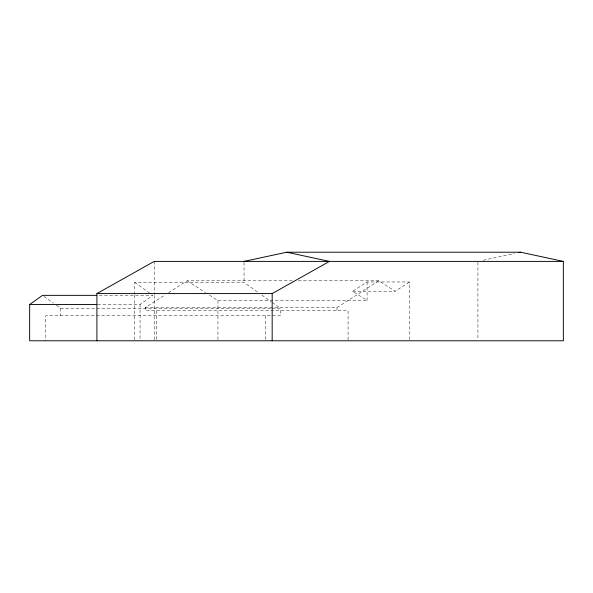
<?xml version="1.0" encoding="UTF-8"?>
<svg xmlns="http://www.w3.org/2000/svg" width="593" height="593" viewBox="0 0 593 593"><rect width="100%" height="100%" fill="white"/><g stroke="black" fill="none" stroke-linecap="round" stroke-linejoin="round"><path stroke-width="0.44" stroke-dasharray="2.96 2.22" d="M97.734 304.505L140.052 304.505L152.912 295.358L97.712 295.358M348.084 339.871L348.084 310.599L145.278 310.599L145.278 307.597L164.654 295.188M168.531 292.705L187.136 280.8L292.705 280.8M367.082 281.971L367.082 300.525L352.598 291.245L367.082 281.971L409.637 281.971L409.637 339.863M145.278 307.597L336.972 307.597L378.831 280.8L395.153 291.245L409.637 281.971M483.251 260.253L514.398 253.552M298.264 280.8L378.831 280.8M134.744 294.439L134.744 282.446L244.042 282.446L258.874 292.986M352.598 291.245L395.153 291.245M209.47 295.099L217.942 300.525L367.082 300.525M56.32 305.18L60.686 308.278L271.149 308.278M272.076 308.278L280.385 308.278L280.385 315.78L45.772 315.78L45.772 340.782M187.136 280.8L205.615 292.631M261.839 295.099L271.483 301.948M272.224 302.474L280.385 308.278M134.744 282.446L149.34 292.823M43.964 296.396L53.414 303.112M477.914 262.321L477.914 339.863M336.972 307.597L336.972 310.599M265.471 315.78L265.471 339.856M244.042 262.314L244.042 282.446M217.942 300.525L217.942 339.871M156.389 310.599L156.389 340.782M154.21 261.394L154.21 294.484M154.21 295.41L154.21 340.782M140.052 304.505L140.052 340.782M134.744 295.358L134.744 339.885M60.686 308.278L60.686 315.78"/><path stroke-width="0.89" d="M244.042 261.394L286.76 252.218L520.632 252.218L563.35 261.394L563.35 340.782L29.65 340.782L29.65 304.505L42.511 295.358L96.792 295.358M96.904 340.782L96.904 293.579L154.21 261.394L563.35 261.394M96.904 293.579L272.172 293.579L329.478 261.394L286.76 252.218M518.853 252.596L520.632 252.218M29.65 304.505L96.807 304.505M272.172 293.579L272.172 340.782"/></g></svg>
